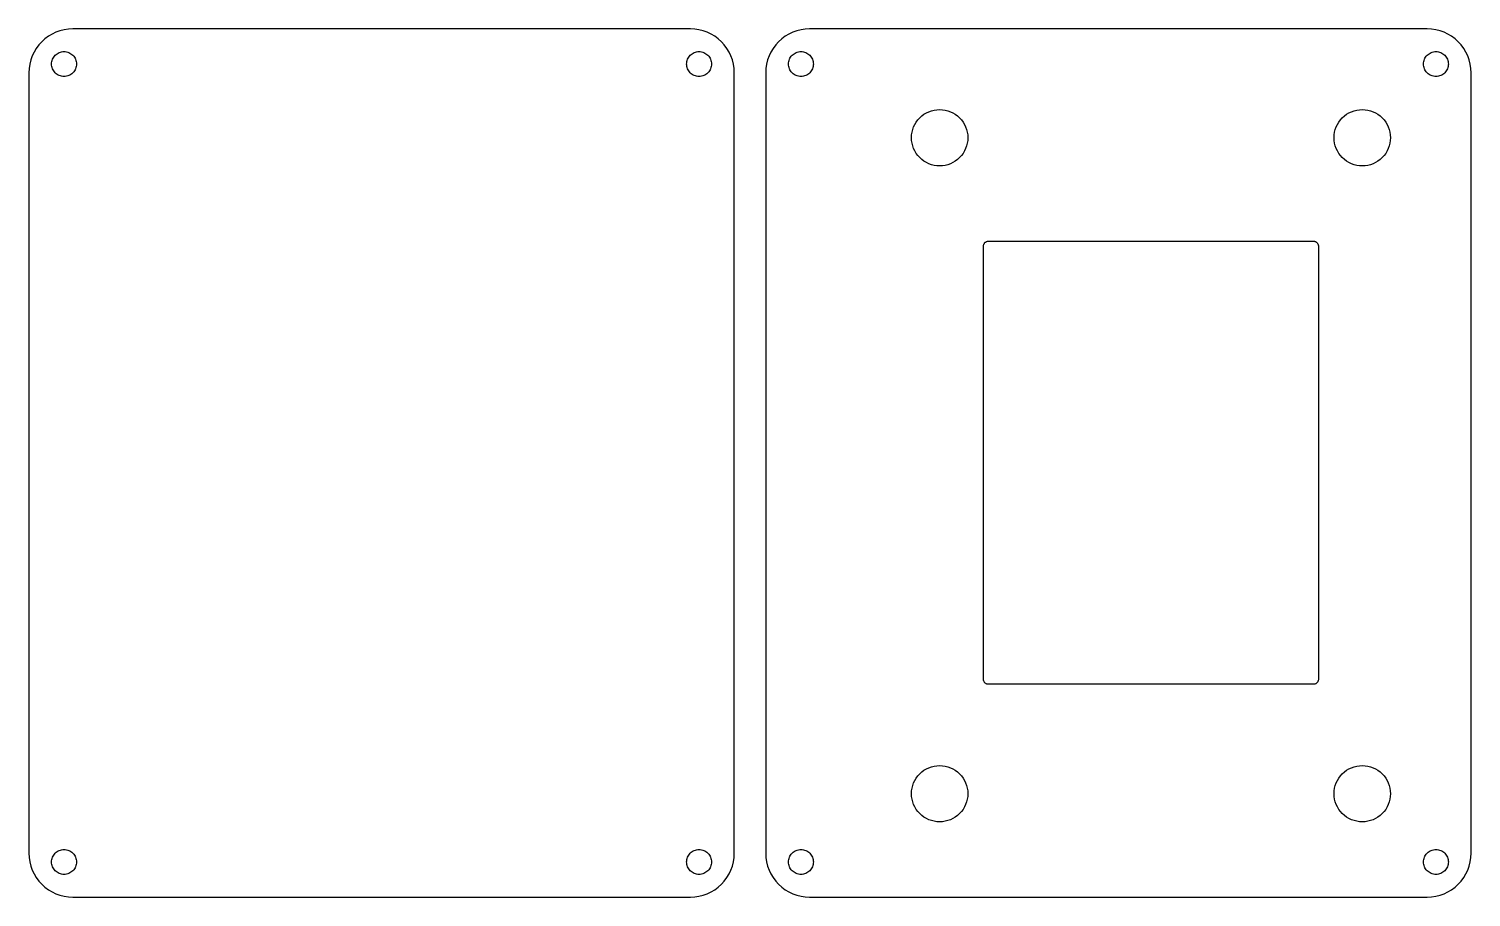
# Model space of a CAD drawing. Header units: metres. Extents: x 0 to 269, y -190 to 7.
# Drawn here: x -0.1 to 133.1, y -73.6 to 6.5 of the extents above; entities that cross this region are included whole.
import ezdxf

# ---------------------------------------------------------------- set-up
doc = ezdxf.new("R2010")
doc.units = ezdxf.units.M

msp = doc.modelspace()

# ---------------------------------------------------------------- linework, layer by layer
for p, q in [((1.13617, 5.36383), (0.86926, 5.06932)), ((1.43068, 5.63074), (1.13617, 5.36383)), ((1.74991, 5.86751), (1.43068, 5.63074)), ((2.09081, 6.07182), (1.74991, 5.86751)), ((2.45012, 6.24176), (2.09081, 6.07182)), ((2.82434, 6.37566), (2.45012, 6.24176)), ((3.20987, 6.47224), (2.82434, 6.37566)), ((3.60301, 6.53056), (3.20987, 6.47224)), ((3.99878, 6.55), (3.60301, 6.53056)), ((61.0012, 6.55), (3.99878, 6.55)), ((61.397, 6.53056), (61.0012, 6.55)), ((61.7901, 6.47224), (61.397, 6.53056)), ((62.1757, 6.37566), (61.7901, 6.47224)), ((62.5499, 6.24176), (62.1757, 6.37566)), ((62.9092, 6.07182), (62.5499, 6.24176)), ((63.2501, 5.86751), (62.9092, 6.07182)), ((63.5693, 5.63074), (63.2501, 5.86751)), ((63.8638, 5.36383), (63.5693, 5.63074)), ((64.1307, 5.06932), (63.8638, 5.36383)), ((69.1362, 5.36383), (68.8693, 5.06932)), ((69.4307, 5.63074), (69.1362, 5.36383)), ((69.7499, 5.86751), (69.4307, 5.63074)), ((70.0908, 6.07182), (69.7499, 5.86751)), ((70.4501, 6.24176), (70.0908, 6.07182)), ((70.8243, 6.37566), (70.4501, 6.24176)), ((71.2099, 6.47224), (70.8243, 6.37566)), ((71.603, 6.53056), (71.2099, 6.47224)), ((71.9988, 6.55), (71.603, 6.53056)), ((129.001, 6.55), (71.9988, 6.55)), ((129.397, 6.53056), (129.001, 6.55)), ((129.79, 6.47224), (129.397, 6.53056)), ((130.176, 6.37566), (129.79, 6.47224)), ((130.55, 6.24176), (130.176, 6.37566)), ((130.909, 6.07182), (130.55, 6.24176)), ((131.25, 5.86751), (130.909, 6.07182)), ((131.569, 5.63074), (131.25, 5.86751)), ((131.864, 5.36383), (131.569, 5.63074)), ((132.131, 5.06932), (131.864, 5.36383)), ((0.25824, 4.04988), (0.12434, 3.67566)), ((0.42818, 4.40919), (0.25824, 4.04988)), ((0.63249, 4.75009), (0.42818, 4.40919)), ((0.86926, 5.06932), (0.63249, 4.75009)), ((2.24387, 3.93886), (2.31107, 4.02946)), ((2.31107, 4.02946), (2.38689, 4.11311)), ((2.38689, 4.11311), (2.47054, 4.18893)), ((2.47054, 4.18893), (2.56114, 4.25613)), ((2.56114, 4.25613), (2.65796, 4.31416)), ((2.65796, 4.31416), (2.75995, 4.3624)), ((2.75995, 4.3624), (2.86612, 4.40039)), ((2.86612, 4.40039), (2.97577, 4.42786)), ((2.97577, 4.42786), (3.08722, 4.4444)), ((3.08722, 4.4444), (3.20001, 4.44994)), ((3.20001, 4.44994), (3.31279, 4.4444)), ((3.31279, 4.4444), (3.42424, 4.42786)), ((3.42424, 4.42786), (3.53391, 4.40039)), ((3.53391, 4.40039), (3.64006, 4.3624)), ((3.64006, 4.3624), (3.74207, 4.31416)), ((3.74207, 4.31416), (3.83888, 4.25613)), ((3.83888, 4.25613), (3.92957, 4.18887)), ((3.92957, 4.18887), (4.01306, 4.11319)), ((4.01306, 4.11319), (4.08896, 4.02946)), ((4.08896, 4.02946), (4.1561, 3.93892)), ((60.8439, 3.93892), (60.911, 4.02946)), ((60.911, 4.02946), (60.9869, 4.11319)), ((60.9869, 4.11319), (61.0704, 4.18887)), ((61.0704, 4.18887), (61.1611, 4.25613)), ((61.1611, 4.25613), (61.2579, 4.31416)), ((61.2579, 4.31416), (61.3599, 4.3624)), ((61.3599, 4.3624), (61.4661, 4.40039)), ((61.4661, 4.40039), (61.5758, 4.42786)), ((61.5758, 4.42786), (61.6872, 4.4444)), ((61.6872, 4.4444), (61.8, 4.44994)), ((61.8, 4.44994), (61.9128, 4.4444)), ((61.9128, 4.4444), (62.0242, 4.42786)), ((62.0242, 4.42786), (62.1339, 4.40039)), ((62.1339, 4.40039), (62.2401, 4.3624)), ((62.2401, 4.3624), (62.342, 4.31416)), ((62.342, 4.31416), (62.4389, 4.25613)), ((62.4389, 4.25613), (62.5295, 4.18893)), ((62.5295, 4.18893), (62.6131, 4.11311)), ((62.6131, 4.11311), (62.6889, 4.02946)), ((62.6889, 4.02946), (62.7561, 3.93886)), ((64.3675, 4.75009), (64.1307, 5.06932)), ((64.5718, 4.40919), (64.3675, 4.75009)), ((64.7418, 4.04988), (64.5718, 4.40919)), ((64.8757, 3.67566), (64.7418, 4.04988)), ((68.2582, 4.04988), (68.1243, 3.67566)), ((68.4282, 4.40919), (68.2582, 4.04988)), ((68.6325, 4.75009), (68.4282, 4.40919)), ((68.8693, 5.06932), (68.6325, 4.75009)), ((70.2439, 3.93886), (70.3111, 4.02946)), ((70.3111, 4.02946), (70.3869, 4.11311)), ((70.3869, 4.11311), (70.4705, 4.18893)), ((70.4705, 4.18893), (70.5611, 4.25613)), ((70.5611, 4.25613), (70.658, 4.31416)), ((70.658, 4.31416), (70.7599, 4.3624)), ((70.7599, 4.3624), (70.8661, 4.40039)), ((70.8661, 4.40039), (70.9758, 4.42786)), ((70.9758, 4.42786), (71.0872, 4.4444)), ((71.0872, 4.4444), (71.2, 4.44994)), ((71.2, 4.44994), (71.3128, 4.4444)), ((71.3128, 4.4444), (71.4242, 4.42786)), ((71.4242, 4.42786), (71.5339, 4.40039)), ((71.5339, 4.40039), (71.6401, 4.3624)), ((71.6401, 4.3624), (71.7421, 4.31416)), ((71.7421, 4.31416), (71.8389, 4.25613)), ((71.8389, 4.25613), (71.9296, 4.18887)), ((71.9296, 4.18887), (72.0131, 4.11319)), ((72.0131, 4.11319), (72.089, 4.02946)), ((72.089, 4.02946), (72.1561, 3.93892)), ((128.844, 3.93892), (128.911, 4.02946)), ((128.911, 4.02946), (128.987, 4.11319)), ((128.987, 4.11319), (129.07, 4.18887)), ((129.07, 4.18887), (129.161, 4.25613)), ((129.161, 4.25613), (129.258, 4.31416)), ((129.258, 4.31416), (129.36, 4.3624)), ((129.36, 4.3624), (129.466, 4.40039)), ((129.466, 4.40039), (129.576, 4.42786)), ((129.576, 4.42786), (129.687, 4.4444)), ((129.687, 4.4444), (129.8, 4.44994)), ((129.8, 4.44994), (129.913, 4.4444)), ((129.913, 4.4444), (130.024, 4.42786)), ((130.024, 4.42786), (130.134, 4.40039)), ((130.134, 4.40039), (130.24, 4.3624)), ((130.24, 4.3624), (130.342, 4.31416)), ((130.342, 4.31416), (130.439, 4.25613)), ((130.439, 4.25613), (130.529, 4.18893)), ((130.529, 4.18893), (130.613, 4.11311)), ((130.613, 4.11311), (130.689, 4.02946)), ((130.689, 4.02946), (130.756, 3.93886)), ((132.368, 4.75009), (132.131, 5.06932)), ((132.572, 4.40919), (132.368, 4.75009)), ((132.742, 4.04988), (132.572, 4.40919)), ((132.876, 3.67566), (132.742, 4.04988)), ((-0.03056, 2.89699), (-0.05, 2.50122)), ((0.02776, 3.29013), (-0.03056, 2.89699)), ((0.12434, 3.67566), (0.02776, 3.29013)), ((2.05006, 3.29999), (2.0556, 3.41278)), ((2.0556, 3.18721), (2.05006, 3.29999)), ((2.0556, 3.41278), (2.07214, 3.52423)), ((2.07214, 3.07576), (2.0556, 3.18721)), ((2.07214, 3.52423), (2.09961, 3.63388)), ((2.09961, 2.96609), (2.07214, 3.07576)), ((2.09961, 3.63388), (2.1376, 3.74005)), ((2.1376, 2.85994), (2.09961, 2.96609)), ((2.1376, 3.74005), (2.18584, 3.84204)), ((2.18584, 2.75793), (2.1376, 2.85994)), ((2.18584, 3.84204), (2.24387, 3.93886)), ((2.24387, 2.66112), (2.18584, 2.75793)), ((4.1561, 3.93892), (4.21422, 3.84196)), ((4.21422, 2.75801), (4.1561, 2.66106)), ((4.21422, 3.84196), (4.26242, 3.74005)), ((4.26242, 2.85994), (4.21422, 2.75801)), ((4.26242, 3.74005), (4.30042, 3.63388)), ((4.30042, 2.96609), (4.26242, 2.85994)), ((4.30042, 3.63388), (4.32788, 3.52425)), ((4.32788, 3.07574), (4.30042, 2.96609)), ((4.32788, 3.52425), (4.34441, 3.41278)), ((4.34441, 3.18721), (4.32788, 3.07574)), ((4.34441, 3.41278), (4.34995, 3.29999)), ((4.34995, 3.29999), (4.34441, 3.18721)), ((60.6501, 3.29999), (60.6556, 3.41278)), ((60.6556, 3.18721), (60.6501, 3.29999)), ((60.6556, 3.41278), (60.6721, 3.52425)), ((60.6721, 3.07574), (60.6556, 3.18721)), ((60.6721, 3.52425), (60.6996, 3.63388)), ((60.6996, 2.96609), (60.6721, 3.07574)), ((60.6996, 3.63388), (60.7376, 3.74005)), ((60.7376, 2.85994), (60.6996, 2.96609)), ((60.7376, 3.74005), (60.7858, 3.84196)), ((60.7858, 2.75801), (60.7376, 2.85994)), ((60.7858, 3.84196), (60.8439, 3.93892)), ((60.8439, 2.66106), (60.7858, 2.75801)), ((62.7561, 3.93886), (62.8142, 3.84204)), ((62.8142, 2.75793), (62.7561, 2.66112)), ((62.8142, 3.84204), (62.8624, 3.74005)), ((62.8624, 2.85994), (62.8142, 2.75793)), ((62.8624, 3.74005), (62.9004, 3.63388)), ((62.9004, 2.96609), (62.8624, 2.85994)), ((62.9004, 3.63388), (62.9279, 3.52423)), ((62.9279, 3.07576), (62.9004, 2.96609)), ((62.9279, 3.52423), (62.9444, 3.41278)), ((62.9444, 3.18721), (62.9279, 3.07576)), ((62.9444, 3.41278), (62.9499, 3.29999)), ((62.9499, 3.29999), (62.9444, 3.18721)), ((64.9722, 3.29013), (64.8757, 3.67566)), ((65.0306, 2.89699), (64.9722, 3.29013)), ((65.05, 2.50122), (65.0306, 2.89699)), ((67.9694, 2.89699), (67.95, 2.50122)), ((68.0278, 3.29013), (67.9694, 2.89699)), ((68.1243, 3.67566), (68.0278, 3.29013)), ((70.0501, 3.29999), (70.0556, 3.41278)), ((70.0556, 3.18721), (70.0501, 3.29999)), ((70.0556, 3.41278), (70.0721, 3.52423)), ((70.0721, 3.07576), (70.0556, 3.18721)), ((70.0721, 3.52423), (70.0996, 3.63388)), ((70.0996, 2.96609), (70.0721, 3.07576)), ((70.0996, 3.63388), (70.1376, 3.74005)), ((70.1376, 2.85994), (70.0996, 2.96609)), ((70.1376, 3.74005), (70.1858, 3.84204)), ((70.1858, 2.75793), (70.1376, 2.85994)), ((70.1858, 3.84204), (70.2439, 3.93886)), ((70.2439, 2.66112), (70.1858, 2.75793)), ((72.1561, 3.93892), (72.2142, 3.84196)), ((72.2142, 2.75801), (72.1561, 2.66106)), ((72.2142, 3.84196), (72.2624, 3.74005)), ((72.2624, 2.85994), (72.2142, 2.75801)), ((72.2624, 3.74005), (72.3004, 3.63388)), ((72.3004, 2.96609), (72.2624, 2.85994)), ((72.3004, 3.63388), (72.3279, 3.52425)), ((72.3279, 3.07574), (72.3004, 2.96609)), ((72.3279, 3.52425), (72.3444, 3.41278)), ((72.3444, 3.18721), (72.3279, 3.07574)), ((72.3444, 3.41278), (72.3499, 3.29999)), ((72.3499, 3.29999), (72.3444, 3.18721)), ((128.65, 3.29999), (128.656, 3.41278)), ((128.656, 3.18721), (128.65, 3.29999)), ((128.656, 3.41278), (128.672, 3.52425)), ((128.672, 3.07574), (128.656, 3.18721)), ((128.672, 3.52425), (128.7, 3.63388)), ((128.7, 2.96609), (128.672, 3.07574)), ((128.7, 3.63388), (128.738, 3.74005)), ((128.738, 2.85994), (128.7, 2.96609)), ((128.738, 3.74005), (128.786, 3.84196)), ((128.786, 2.75801), (128.738, 2.85994)), ((128.786, 3.84196), (128.844, 3.93892)), ((128.844, 2.66106), (128.786, 2.75801)), ((130.756, 3.93886), (130.814, 3.84204)), ((130.814, 2.75793), (130.756, 2.66112)), ((130.814, 3.84204), (130.862, 3.74005)), ((130.862, 2.85994), (130.814, 2.75793)), ((130.862, 3.74005), (130.9, 3.63388)), ((130.9, 2.96609), (130.862, 2.85994)), ((130.9, 3.63388), (130.928, 3.52423)), ((130.928, 3.07576), (130.9, 2.96609)), ((130.928, 3.52423), (130.944, 3.41278)), ((130.944, 3.18721), (130.928, 3.07576)), ((130.944, 3.41278), (130.95, 3.29999)), ((130.95, 3.29999), (130.944, 3.18721)), ((132.972, 3.29013), (132.876, 3.67566)), ((133.031, 2.89699), (132.972, 3.29013)), ((133.05, 2.50122), (133.031, 2.89699)), ((-0.05, 2.50122), (-0.05, -69.5512)), ((2.31113, 2.57043), (2.24387, 2.66112)), ((2.38681, 2.48694), (2.31113, 2.57043)), ((2.47054, 2.41104), (2.38681, 2.48694)), ((2.56108, 2.3439), (2.47054, 2.41104)), ((2.65804, 2.28578), (2.56108, 2.3439)), ((2.75995, 2.23758), (2.65804, 2.28578)), ((2.86612, 2.19958), (2.75995, 2.23758)), ((2.97575, 2.17212), (2.86612, 2.19958)), ((3.08722, 2.15559), (2.97575, 2.17212)), ((3.20001, 2.15005), (3.08722, 2.15559)), ((3.31279, 2.15559), (3.20001, 2.15005)), ((3.42426, 2.17212), (3.31279, 2.15559)), ((3.53391, 2.19958), (3.42426, 2.17212)), ((3.64006, 2.23758), (3.53391, 2.19958)), ((3.74199, 2.28578), (3.64006, 2.23758)), ((3.83894, 2.3439), (3.74199, 2.28578)), ((3.92957, 2.4111), (3.83894, 2.3439)), ((4.01314, 2.48686), (3.92957, 2.4111)), ((4.0889, 2.57043), (4.01314, 2.48686)), ((4.1561, 2.66106), (4.0889, 2.57043)), ((60.9111, 2.57043), (60.8439, 2.66106)), ((60.9869, 2.48686), (60.9111, 2.57043)), ((61.0704, 2.4111), (60.9869, 2.48686)), ((61.1611, 2.3439), (61.0704, 2.4111)), ((61.258, 2.28578), (61.1611, 2.3439)), ((61.3599, 2.23758), (61.258, 2.28578)), ((61.4661, 2.19958), (61.3599, 2.23758)), ((61.5757, 2.17212), (61.4661, 2.19958)), ((61.6872, 2.15559), (61.5757, 2.17212)), ((61.8, 2.15005), (61.6872, 2.15559)), ((61.9128, 2.15559), (61.8, 2.15005)), ((62.0242, 2.17212), (61.9128, 2.15559)), ((62.1339, 2.19958), (62.0242, 2.17212)), ((62.2401, 2.23758), (62.1339, 2.19958)), ((62.342, 2.28578), (62.2401, 2.23758)), ((62.4389, 2.3439), (62.342, 2.28578)), ((62.5295, 2.41104), (62.4389, 2.3439)), ((62.6132, 2.48694), (62.5295, 2.41104)), ((62.6889, 2.57043), (62.6132, 2.48694)), ((62.7561, 2.66112), (62.6889, 2.57043)), ((65.05, -69.5512), (65.05, 2.50122)), ((67.95, 2.50122), (67.95, -69.5512)), ((70.3111, 2.57043), (70.2439, 2.66112)), ((70.3868, 2.48694), (70.3111, 2.57043)), ((70.4705, 2.41104), (70.3868, 2.48694)), ((70.5611, 2.3439), (70.4705, 2.41104)), ((70.658, 2.28578), (70.5611, 2.3439)), ((70.7599, 2.23758), (70.658, 2.28578)), ((70.8661, 2.19958), (70.7599, 2.23758)), ((70.9758, 2.17212), (70.8661, 2.19958)), ((71.0872, 2.15559), (70.9758, 2.17212)), ((71.2, 2.15005), (71.0872, 2.15559)), ((71.3128, 2.15559), (71.2, 2.15005)), ((71.4243, 2.17212), (71.3128, 2.15559)), ((71.5339, 2.19958), (71.4243, 2.17212)), ((71.6401, 2.23758), (71.5339, 2.19958)), ((71.742, 2.28578), (71.6401, 2.23758)), ((71.8389, 2.3439), (71.742, 2.28578)), ((71.9296, 2.4111), (71.8389, 2.3439)), ((72.0131, 2.48686), (71.9296, 2.4111)), ((72.0889, 2.57043), (72.0131, 2.48686)), ((72.1561, 2.66106), (72.0889, 2.57043)), ((128.911, 2.57043), (128.844, 2.66106)), ((128.987, 2.48686), (128.911, 2.57043)), ((129.07, 2.4111), (128.987, 2.48686)), ((129.161, 2.3439), (129.07, 2.4111)), ((129.258, 2.28578), (129.161, 2.3439)), ((129.36, 2.23758), (129.258, 2.28578)), ((129.466, 2.19958), (129.36, 2.23758)), ((129.576, 2.17212), (129.466, 2.19958)), ((129.687, 2.15559), (129.576, 2.17212)), ((129.8, 2.15005), (129.687, 2.15559)), ((129.913, 2.15559), (129.8, 2.15005)), ((130.024, 2.17212), (129.913, 2.15559)), ((130.134, 2.19958), (130.024, 2.17212)), ((130.24, 2.23758), (130.134, 2.19958)), ((130.342, 2.28578), (130.24, 2.23758)), ((130.439, 2.3439), (130.342, 2.28578)), ((130.529, 2.41104), (130.439, 2.3439)), ((130.613, 2.48694), (130.529, 2.41104)), ((130.689, 2.57043), (130.613, 2.48694)), ((130.756, 2.66112), (130.689, 2.57043)), ((133.05, -69.5512), (133.05, 2.50122)), ((82.5555, -1.33827), (82.7745, -1.207)), ((82.7745, -1.207), (83.0051, -1.09796)), ((83.0051, -1.09796), (83.2452, -1.01202)), ((83.2452, -1.01202), (83.4929, -0.94998)), ((83.4929, -0.94998), (83.7451, -0.91257)), ((83.7451, -0.91257), (84, -0.90006)), ((84, -0.90006), (84.2549, -0.91257)), ((84.2549, -0.91257), (84.5071, -0.94998)), ((84.5071, -0.94998), (84.7548, -1.01202)), ((84.7548, -1.01202), (84.9949, -1.09796)), ((84.9949, -1.09796), (85.2255, -1.207)), ((85.2255, -1.207), (85.4445, -1.33827)), ((121.555, -1.33827), (121.774, -1.207)), ((121.774, -1.207), (122.005, -1.09796)), ((122.005, -1.09796), (122.245, -1.01202)), ((122.245, -1.01202), (122.493, -0.94998)), ((122.493, -0.94998), (122.745, -0.91257)), ((122.745, -0.91257), (123, -0.90006)), ((123, -0.90006), (123.255, -0.91257)), ((123.255, -0.91257), (123.507, -0.94998)), ((123.507, -0.94998), (123.755, -1.01202)), ((123.755, -1.01202), (123.995, -1.09796)), ((123.995, -1.09796), (124.225, -1.207)), ((124.225, -1.207), (124.445, -1.33827)), ((81.512, -2.74519), (81.598, -2.50505)), ((81.598, -2.50505), (81.707, -2.27449)), ((81.707, -2.27449), (81.8383, -2.05548)), ((81.8383, -2.05548), (81.9902, -1.85065)), ((81.9902, -1.85065), (82.1616, -1.66156)), ((82.1616, -1.66156), (82.3506, -1.49017)), ((82.3506, -1.49017), (82.5555, -1.33827)), ((85.4445, -1.33827), (85.6493, -1.49017)), ((85.6493, -1.49017), (85.8384, -1.66156)), ((85.8384, -1.66156), (86.0098, -1.85065)), ((86.0098, -1.85065), (86.1617, -2.05548)), ((86.1617, -2.05548), (86.293, -2.27449)), ((86.293, -2.27449), (86.402, -2.50505)), ((86.402, -2.50505), (86.488, -2.74519)), ((120.512, -2.74519), (120.598, -2.50505)), ((120.598, -2.50505), (120.707, -2.27449)), ((120.707, -2.27449), (120.838, -2.05548)), ((120.838, -2.05548), (120.99, -1.85065)), ((120.99, -1.85065), (121.162, -1.66156)), ((121.162, -1.66156), (121.351, -1.49017)), ((121.351, -1.49017), (121.555, -1.33827)), ((124.445, -1.33827), (124.649, -1.49017)), ((124.649, -1.49017), (124.838, -1.66156)), ((124.838, -1.66156), (125.01, -1.85065)), ((125.01, -1.85065), (125.162, -2.05548)), ((125.162, -2.05548), (125.293, -2.27449)), ((125.293, -2.27449), (125.402, -2.50505)), ((125.402, -2.50505), (125.488, -2.74519)), ((81.4001, -3.5), (81.4126, -3.24509)), ((81.4126, -3.7549), (81.4001, -3.5)), ((81.4126, -3.24509), (81.45, -2.99286)), ((81.45, -4.00713), (81.4126, -3.7549)), ((81.45, -2.99286), (81.512, -2.74519)), ((86.488, -2.74519), (86.55, -2.99286)), ((86.55, -2.99286), (86.5874, -3.24509)), ((86.5874, -3.7549), (86.55, -4.00713)), ((86.5874, -3.24509), (86.5999, -3.5)), ((86.5999, -3.5), (86.5874, -3.7549)), ((120.4, -3.5), (120.413, -3.24509)), ((120.413, -3.7549), (120.4, -3.5)), ((120.413, -3.24509), (120.45, -2.99286)), ((120.45, -4.00713), (120.413, -3.7549)), ((120.45, -2.99286), (120.512, -2.74519)), ((125.488, -2.74519), (125.55, -2.99286)), ((125.55, -2.99286), (125.587, -3.24509)), ((125.587, -3.7549), (125.55, -4.00713)), ((125.587, -3.24509), (125.6, -3.5)), ((125.6, -3.5), (125.587, -3.7549)), ((81.512, -4.25479), (81.45, -4.00713)), ((81.598, -4.49493), (81.512, -4.25479)), ((81.707, -4.72549), (81.598, -4.49493)), ((81.8383, -4.9445), (81.707, -4.72549)), ((81.9902, -5.14934), (81.8383, -4.9445)), ((82.1616, -5.33842), (81.9902, -5.14934)), ((86.0098, -5.14934), (85.8384, -5.33842)), ((86.1617, -4.9445), (86.0098, -5.14934)), ((86.293, -4.72549), (86.1617, -4.9445)), ((86.402, -4.49493), (86.293, -4.72549)), ((86.488, -4.25479), (86.402, -4.49493)), ((86.55, -4.00713), (86.488, -4.25479)), ((120.512, -4.25479), (120.45, -4.00713)), ((120.598, -4.49493), (120.512, -4.25479)), ((120.707, -4.72549), (120.598, -4.49493)), ((120.838, -4.9445), (120.707, -4.72549)), ((120.99, -5.14934), (120.838, -4.9445)), ((121.162, -5.33842), (120.99, -5.14934)), ((125.01, -5.14934), (124.838, -5.33842)), ((125.162, -4.9445), (125.01, -5.14934)), ((125.293, -4.72549), (125.162, -4.9445)), ((125.402, -4.49493), (125.293, -4.72549)), ((125.488, -4.25479), (125.402, -4.49493)), ((125.55, -4.00713), (125.488, -4.25479)), ((82.3506, -5.50981), (82.1616, -5.33842)), ((82.5555, -5.66171), (82.3506, -5.50981)), ((82.7745, -5.79298), (82.5555, -5.66171)), ((83.0051, -5.90202), (82.7745, -5.79298)), ((83.2452, -5.98796), (83.0051, -5.90202)), ((83.4929, -6.05), (83.2452, -5.98796)), ((83.7451, -6.08742), (83.4929, -6.05)), ((84, -6.09993), (83.7451, -6.08742)), ((84.2549, -6.08742), (84, -6.09993)), ((84.5071, -6.05), (84.2549, -6.08742)), ((84.7548, -5.98796), (84.5071, -6.05)), ((84.9949, -5.90202), (84.7548, -5.98796)), ((85.2255, -5.79298), (84.9949, -5.90202)), ((85.4445, -5.66171), (85.2255, -5.79298)), ((85.6493, -5.50981), (85.4445, -5.66171)), ((85.8384, -5.33842), (85.6493, -5.50981)), ((121.351, -5.50981), (121.162, -5.33842)), ((121.555, -5.66171), (121.351, -5.50981)), ((121.774, -5.79298), (121.555, -5.66171)), ((122.005, -5.90202), (121.774, -5.79298)), ((122.245, -5.98796), (122.005, -5.90202)), ((122.493, -6.05), (122.245, -5.98796)), ((122.745, -6.08742), (122.493, -6.05)), ((123, -6.09993), (122.745, -6.08742)), ((123.255, -6.08742), (123, -6.09993)), ((123.507, -6.05), (123.255, -6.08742)), ((123.755, -5.98796), (123.507, -6.05)), ((123.995, -5.90202), (123.755, -5.98796)), ((124.225, -5.79298), (123.995, -5.90202)), ((124.445, -5.66171), (124.225, -5.79298)), ((124.649, -5.50981), (124.445, -5.66171)), ((124.838, -5.33842), (124.649, -5.50981)), ((88.0843, -13.3278), (88.1031, -13.288)), ((88.1031, -13.288), (88.1259, -13.25)), ((88.1259, -13.25), (88.1522, -13.2145)), ((88.1522, -13.2145), (88.1819, -13.1819)), ((88.1819, -13.1819), (88.2145, -13.1522)), ((88.2145, -13.1522), (88.25, -13.1259)), ((88.25, -13.1259), (88.288, -13.1031)), ((88.288, -13.1031), (88.3278, -13.0843)), ((88.3278, -13.0843), (88.3693, -13.0695)), ((88.3693, -13.0695), (88.4123, -13.0587)), ((88.4123, -13.0587), (88.4558, -13.0522)), ((88.4558, -13.0522), (88.5012, -13.05)), ((88.5012, -13.05), (118.499, -13.05)), ((118.499, -13.05), (118.544, -13.0522)), ((118.544, -13.0522), (118.588, -13.0587)), ((118.588, -13.0587), (118.631, -13.0695)), ((118.631, -13.0695), (118.672, -13.0843)), ((118.672, -13.0843), (118.712, -13.1031)), ((118.712, -13.1031), (118.75, -13.1259)), ((118.75, -13.1259), (118.785, -13.1522)), ((118.785, -13.1522), (118.818, -13.1819)), ((118.818, -13.1819), (118.848, -13.2145)), ((118.848, -13.2145), (118.874, -13.25)), ((118.874, -13.25), (118.897, -13.288)), ((118.897, -13.288), (118.916, -13.3278)), ((88.05, -13.5012), (88.0522, -13.4558)), ((88.05, -53.4988), (88.05, -13.5012)), ((88.0522, -13.4558), (88.0587, -13.4123)), ((88.0587, -13.4123), (88.0695, -13.3693)), ((88.0695, -13.3693), (88.0843, -13.3278)), ((118.916, -13.3278), (118.931, -13.3693)), ((118.931, -13.3693), (118.941, -13.4123)), ((118.941, -13.4123), (118.948, -13.4558)), ((118.948, -13.4558), (118.95, -13.5012)), ((118.95, -13.5012), (118.95, -53.4988)), ((88.0522, -53.5442), (88.05, -53.4988)), ((88.0587, -53.5877), (88.0522, -53.5442)), ((88.0695, -53.6307), (88.0587, -53.5877)), ((88.0843, -53.6722), (88.0695, -53.6307)), ((88.1031, -53.712), (88.0843, -53.6722)), ((88.1259, -53.75), (88.1031, -53.712)), ((88.1522, -53.7855), (88.1259, -53.75)), ((88.1819, -53.8181), (88.1522, -53.7855)), ((88.2145, -53.8478), (88.1819, -53.8181)), ((88.25, -53.8741), (88.2145, -53.8478)), ((88.288, -53.8969), (88.25, -53.8741)), ((88.3278, -53.9157), (88.288, -53.8969)), ((88.3693, -53.9305), (88.3278, -53.9157)), ((88.4123, -53.9413), (88.3693, -53.9305)), ((88.4558, -53.9478), (88.4123, -53.9413)), ((88.5012, -53.95), (88.4558, -53.9478)), ((118.499, -53.95), (88.5012, -53.95)), ((118.544, -53.9478), (118.499, -53.95)), ((118.588, -53.9413), (118.544, -53.9478)), ((118.631, -53.9305), (118.588, -53.9413)), ((118.672, -53.9157), (118.631, -53.9305)), ((118.712, -53.8969), (118.672, -53.9157)), ((118.75, -53.8741), (118.712, -53.8969)), ((118.785, -53.8478), (118.75, -53.8741)), ((118.818, -53.8181), (118.785, -53.8478)), ((118.848, -53.7855), (118.818, -53.8181)), ((118.874, -53.75), (118.848, -53.7855)), ((118.897, -53.712), (118.874, -53.75)), ((118.916, -53.6722), (118.897, -53.712)), ((118.931, -53.6307), (118.916, -53.6722)), ((118.941, -53.5877), (118.931, -53.6307)), ((118.948, -53.5442), (118.941, -53.5877)), ((118.95, -53.4988), (118.948, -53.5442)), ((81.8383, -62.6055), (81.9902, -62.4007)), ((81.9902, -62.4007), (82.1616, -62.2116)), ((82.1616, -62.2116), (82.3506, -62.0402)), ((82.3506, -62.0402), (82.5555, -61.8883)), ((82.5555, -61.8883), (82.7745, -61.757)), ((82.7745, -61.757), (83.0051, -61.648)), ((83.0051, -61.648), (83.2452, -61.562)), ((83.2452, -61.562), (83.4929, -61.5)), ((83.4929, -61.5), (83.7451, -61.4626)), ((83.7451, -61.4626), (84, -61.4501)), ((84, -61.4501), (84.2549, -61.4626)), ((84.2549, -61.4626), (84.5071, -61.5)), ((84.5071, -61.5), (84.7548, -61.562)), ((84.7548, -61.562), (84.9949, -61.648)), ((84.9949, -61.648), (85.2255, -61.757)), ((85.2255, -61.757), (85.4445, -61.8883)), ((85.4445, -61.8883), (85.6493, -62.0402)), ((85.6493, -62.0402), (85.8384, -62.2116)), ((85.8384, -62.2116), (86.0098, -62.4007)), ((86.0098, -62.4007), (86.1617, -62.6055)), ((120.838, -62.6055), (120.99, -62.4007)), ((120.99, -62.4007), (121.162, -62.2116)), ((121.162, -62.2116), (121.351, -62.0402)), ((121.351, -62.0402), (121.555, -61.8883)), ((121.555, -61.8883), (121.774, -61.757)), ((121.774, -61.757), (122.005, -61.648)), ((122.005, -61.648), (122.245, -61.562)), ((122.245, -61.562), (122.493, -61.5)), ((122.493, -61.5), (122.745, -61.4626)), ((122.745, -61.4626), (123, -61.4501)), ((123, -61.4501), (123.255, -61.4626)), ((123.255, -61.4626), (123.507, -61.5)), ((123.507, -61.5), (123.755, -61.562)), ((123.755, -61.562), (123.995, -61.648)), ((123.995, -61.648), (124.225, -61.757)), ((124.225, -61.757), (124.445, -61.8883)), ((124.445, -61.8883), (124.649, -62.0402)), ((124.649, -62.0402), (124.838, -62.2116)), ((124.838, -62.2116), (125.01, -62.4007)), ((125.01, -62.4007), (125.162, -62.6055)), ((81.4001, -64.05), (81.4126, -63.7951)), ((81.4126, -63.7951), (81.45, -63.5429)), ((81.45, -63.5429), (81.512, -63.2952)), ((81.512, -63.2952), (81.598, -63.0551)), ((81.598, -63.0551), (81.707, -62.8245)), ((81.707, -62.8245), (81.8383, -62.6055)), ((86.1617, -62.6055), (86.293, -62.8245)), ((86.293, -62.8245), (86.402, -63.0551)), ((86.402, -63.0551), (86.488, -63.2952)), ((86.488, -63.2952), (86.55, -63.5429)), ((86.55, -63.5429), (86.5874, -63.7951)), ((86.5874, -63.7951), (86.5999, -64.05)), ((120.4, -64.05), (120.413, -63.7951)), ((120.413, -63.7951), (120.45, -63.5429)), ((120.45, -63.5429), (120.512, -63.2952)), ((120.512, -63.2952), (120.598, -63.0551)), ((120.598, -63.0551), (120.707, -62.8245)), ((120.707, -62.8245), (120.838, -62.6055)), ((125.162, -62.6055), (125.293, -62.8245)), ((125.293, -62.8245), (125.402, -63.0551)), ((125.402, -63.0551), (125.488, -63.2952)), ((125.488, -63.2952), (125.55, -63.5429)), ((125.55, -63.5429), (125.587, -63.7951)), ((125.587, -63.7951), (125.6, -64.05)), ((81.4126, -64.3049), (81.4001, -64.05)), ((81.45, -64.5571), (81.4126, -64.3049)), ((81.512, -64.8048), (81.45, -64.5571)), ((81.598, -65.0449), (81.512, -64.8048)), ((81.707, -65.2755), (81.598, -65.0449)), ((86.402, -65.0449), (86.293, -65.2755)), ((86.488, -64.8048), (86.402, -65.0449)), ((86.55, -64.5571), (86.488, -64.8048)), ((86.5874, -64.3049), (86.55, -64.5571)), ((86.5999, -64.05), (86.5874, -64.3049)), ((120.413, -64.3049), (120.4, -64.05)), ((120.45, -64.5571), (120.413, -64.3049)), ((120.512, -64.8048), (120.45, -64.5571)), ((120.598, -65.0449), (120.512, -64.8048)), ((120.707, -65.2755), (120.598, -65.0449)), ((125.402, -65.0449), (125.293, -65.2755)), ((125.488, -64.8048), (125.402, -65.0449)), ((125.55, -64.5571), (125.488, -64.8048)), ((125.587, -64.3049), (125.55, -64.5571)), ((125.6, -64.05), (125.587, -64.3049)), ((81.8383, -65.4945), (81.707, -65.2755)), ((81.9902, -65.6993), (81.8383, -65.4945)), ((82.1616, -65.8884), (81.9902, -65.6993)), ((82.3506, -66.0598), (82.1616, -65.8884)), ((82.5555, -66.2117), (82.3506, -66.0598)), ((82.7745, -66.343), (82.5555, -66.2117)), ((83.0051, -66.452), (82.7745, -66.343)), ((83.2452, -66.538), (83.0051, -66.452)), ((83.4929, -66.6), (83.2452, -66.538)), ((84.7548, -66.538), (84.5071, -66.6)), ((84.9949, -66.452), (84.7548, -66.538)), ((85.2255, -66.343), (84.9949, -66.452)), ((85.4445, -66.2117), (85.2255, -66.343)), ((85.6493, -66.0598), (85.4445, -66.2117)), ((85.8384, -65.8884), (85.6493, -66.0598)), ((86.0098, -65.6993), (85.8384, -65.8884)), ((86.1617, -65.4945), (86.0098, -65.6993)), ((86.293, -65.2755), (86.1617, -65.4945)), ((120.838, -65.4945), (120.707, -65.2755)), ((120.99, -65.6993), (120.838, -65.4945)), ((121.162, -65.8884), (120.99, -65.6993)), ((121.351, -66.0598), (121.162, -65.8884)), ((121.555, -66.2117), (121.351, -66.0598)), ((121.774, -66.343), (121.555, -66.2117)), ((122.005, -66.452), (121.774, -66.343)), ((122.245, -66.538), (122.005, -66.452)), ((122.493, -66.6), (122.245, -66.538)), ((123.755, -66.538), (123.507, -66.6)), ((123.995, -66.452), (123.755, -66.538)), ((124.225, -66.343), (123.995, -66.452)), ((124.445, -66.2117), (124.225, -66.343)), ((124.649, -66.0598), (124.445, -66.2117)), ((124.838, -65.8884), (124.649, -66.0598)), ((125.01, -65.6993), (124.838, -65.8884)), ((125.162, -65.4945), (125.01, -65.6993)), ((125.293, -65.2755), (125.162, -65.4945)), ((83.7451, -66.6374), (83.4929, -66.6)), ((84, -66.6499), (83.7451, -66.6374)), ((84.2549, -66.6374), (84, -66.6499)), ((84.5071, -66.6), (84.2549, -66.6374)), ((122.745, -66.6374), (122.493, -66.6)), ((123, -66.6499), (122.745, -66.6374)), ((123.255, -66.6374), (123, -66.6499)), ((123.507, -66.6), (123.255, -66.6374)), ((2.97575, -69.2221), (3.08722, -69.2056)), ((3.08722, -69.2056), (3.20001, -69.2001)), ((3.20001, -69.2001), (3.31279, -69.2056)), ((3.31279, -69.2056), (3.42426, -69.2221)), ((61.5757, -69.2221), (61.6872, -69.2056)), ((61.6872, -69.2056), (61.8, -69.2001)), ((61.8, -69.2001), (61.9128, -69.2056)), ((61.9128, -69.2056), (62.0242, -69.2221)), ((70.9758, -69.2221), (71.0872, -69.2056)), ((71.0872, -69.2056), (71.2, -69.2001)), ((71.2, -69.2001), (71.3128, -69.2056)), ((71.3128, -69.2056), (71.4243, -69.2221)), ((129.576, -69.2221), (129.687, -69.2056)), ((129.687, -69.2056), (129.8, -69.2001)), ((129.8, -69.2001), (129.913, -69.2056)), ((129.913, -69.2056), (130.024, -69.2221)), ((-0.05, -69.5512), (-0.03056, -69.947)), ((-0.03056, -69.947), (0.02776, -70.3401)), ((0.02776, -70.3401), (0.12434, -70.7256)), ((2.05006, -70.35), (2.0556, -70.2372)), ((2.0556, -70.4628), (2.05006, -70.35)), ((2.0556, -70.2372), (2.07214, -70.1258)), ((2.07214, -70.5742), (2.0556, -70.4628)), ((2.07214, -70.1258), (2.09961, -70.0161)), ((2.09961, -70.0161), (2.1376, -69.9099)), ((2.1376, -69.9099), (2.18584, -69.8079)), ((2.18584, -69.8079), (2.24387, -69.7111)), ((2.24387, -69.7111), (2.31107, -69.6205)), ((2.31107, -69.6205), (2.38689, -69.5369)), ((2.38689, -69.5369), (2.47054, -69.461)), ((2.47054, -69.461), (2.56108, -69.3939)), ((2.56108, -69.3939), (2.65804, -69.3358)), ((2.65804, -69.3358), (2.75995, -69.2876)), ((2.75995, -69.2876), (2.86612, -69.2496)), ((2.86612, -69.2496), (2.97575, -69.2221)), ((3.42426, -69.2221), (3.53391, -69.2496)), ((3.53391, -69.2496), (3.64006, -69.2876)), ((3.64006, -69.2876), (3.74199, -69.3358)), ((3.74199, -69.3358), (3.83894, -69.3939)), ((3.83894, -69.3939), (3.92957, -69.4611)), ((3.92957, -69.4611), (4.01306, -69.5368)), ((4.01306, -69.5368), (4.08896, -69.6205)), ((4.08896, -69.6205), (4.1561, -69.7111)), ((4.1561, -69.7111), (4.21422, -69.808)), ((4.21422, -69.808), (4.26242, -69.9099)), ((4.26242, -69.9099), (4.30042, -70.0161)), ((4.30042, -70.0161), (4.32788, -70.1257)), ((4.32788, -70.1257), (4.34441, -70.2372)), ((4.34441, -70.4628), (4.32788, -70.5742)), ((4.34441, -70.2372), (4.34995, -70.35)), ((4.34995, -70.35), (4.34441, -70.4628)), ((60.6501, -70.35), (60.6556, -70.2372)), ((60.6556, -70.4628), (60.6501, -70.35)), ((60.6556, -70.2372), (60.6721, -70.1257)), ((60.6721, -70.5742), (60.6556, -70.4628)), ((60.6721, -70.1257), (60.6996, -70.0161)), ((60.6996, -70.0161), (60.7376, -69.9099)), ((60.7376, -69.9099), (60.7858, -69.808)), ((60.7858, -69.808), (60.8439, -69.7111)), ((60.8439, -69.7111), (60.911, -69.6205)), ((60.911, -69.6205), (60.9869, -69.5368)), ((60.9869, -69.5368), (61.0704, -69.4611)), ((61.0704, -69.4611), (61.1611, -69.3939)), ((61.1611, -69.3939), (61.258, -69.3358)), ((61.258, -69.3358), (61.3599, -69.2876)), ((61.3599, -69.2876), (61.4661, -69.2496)), ((61.4661, -69.2496), (61.5757, -69.2221)), ((62.0242, -69.2221), (62.1339, -69.2496)), ((62.1339, -69.2496), (62.2401, -69.2876)), ((62.2401, -69.2876), (62.342, -69.3358)), ((62.342, -69.3358), (62.4389, -69.3939)), ((62.4389, -69.3939), (62.5295, -69.461)), ((62.5295, -69.461), (62.6131, -69.5369)), ((62.6131, -69.5369), (62.6889, -69.6205)), ((62.6889, -69.6205), (62.7561, -69.7111)), ((62.7561, -69.7111), (62.8142, -69.8079)), ((62.8142, -69.8079), (62.8624, -69.9099)), ((62.8624, -69.9099), (62.9004, -70.0161)), ((62.9004, -70.0161), (62.9279, -70.1258)), ((62.9279, -70.1258), (62.9444, -70.2372)), ((62.9444, -70.4628), (62.9279, -70.5742)), ((62.9444, -70.2372), (62.9499, -70.35)), ((62.9499, -70.35), (62.9444, -70.4628)), ((64.8757, -70.7256), (64.9722, -70.3401)), ((64.9722, -70.3401), (65.0306, -69.947)), ((65.0306, -69.947), (65.05, -69.5512)), ((67.95, -69.5512), (67.9694, -69.947)), ((67.9694, -69.947), (68.0278, -70.3401)), ((68.0278, -70.3401), (68.1243, -70.7256)), ((70.0501, -70.35), (70.0556, -70.2372)), ((70.0556, -70.4628), (70.0501, -70.35)), ((70.0556, -70.2372), (70.0721, -70.1258)), ((70.0721, -70.5742), (70.0556, -70.4628)), ((70.0721, -70.1258), (70.0996, -70.0161)), ((70.0996, -70.0161), (70.1376, -69.9099)), ((70.1376, -69.9099), (70.1858, -69.8079)), ((70.1858, -69.8079), (70.2439, -69.7111)), ((70.2439, -69.7111), (70.3111, -69.6205)), ((70.3111, -69.6205), (70.3869, -69.5369)), ((70.3869, -69.5369), (70.4705, -69.461)), ((70.4705, -69.461), (70.5611, -69.3939)), ((70.5611, -69.3939), (70.658, -69.3358)), ((70.658, -69.3358), (70.7599, -69.2876)), ((70.7599, -69.2876), (70.8661, -69.2496)), ((70.8661, -69.2496), (70.9758, -69.2221)), ((71.4243, -69.2221), (71.5339, -69.2496)), ((71.5339, -69.2496), (71.6401, -69.2876)), ((71.6401, -69.2876), (71.742, -69.3358)), ((71.742, -69.3358), (71.8389, -69.3939)), ((71.8389, -69.3939), (71.9296, -69.4611)), ((71.9296, -69.4611), (72.0131, -69.5368)), ((72.0131, -69.5368), (72.089, -69.6205)), ((72.089, -69.6205), (72.1561, -69.7111)), ((72.1561, -69.7111), (72.2142, -69.808)), ((72.2142, -69.808), (72.2624, -69.9099)), ((72.2624, -69.9099), (72.3004, -70.0161)), ((72.3004, -70.0161), (72.3279, -70.1257)), ((72.3279, -70.1257), (72.3444, -70.2372)), ((72.3444, -70.4628), (72.3279, -70.5742)), ((72.3444, -70.2372), (72.3499, -70.35)), ((72.3499, -70.35), (72.3444, -70.4628)), ((128.65, -70.35), (128.656, -70.2372)), ((128.656, -70.4628), (128.65, -70.35)), ((128.656, -70.2372), (128.672, -70.1257)), ((128.672, -70.5742), (128.656, -70.4628)), ((128.672, -70.1257), (128.7, -70.0161)), ((128.7, -70.0161), (128.738, -69.9099)), ((128.738, -69.9099), (128.786, -69.808)), ((128.786, -69.808), (128.844, -69.7111)), ((128.844, -69.7111), (128.911, -69.6205)), ((128.911, -69.6205), (128.987, -69.5368)), ((128.987, -69.5368), (129.07, -69.4611)), ((129.07, -69.4611), (129.161, -69.3939)), ((129.161, -69.3939), (129.258, -69.3358)), ((129.258, -69.3358), (129.36, -69.2876)), ((129.36, -69.2876), (129.466, -69.2496)), ((129.466, -69.2496), (129.576, -69.2221)), ((130.024, -69.2221), (130.134, -69.2496)), ((130.134, -69.2496), (130.24, -69.2876)), ((130.24, -69.2876), (130.342, -69.3358)), ((130.342, -69.3358), (130.439, -69.3939)), ((130.439, -69.3939), (130.529, -69.461)), ((130.529, -69.461), (130.613, -69.5369)), ((130.613, -69.5369), (130.689, -69.6205)), ((130.689, -69.6205), (130.756, -69.7111)), ((130.756, -69.7111), (130.814, -69.8079)), ((130.814, -69.8079), (130.862, -69.9099)), ((130.862, -69.9099), (130.9, -70.0161)), ((130.9, -70.0161), (130.928, -70.1258)), ((130.928, -70.1258), (130.944, -70.2372)), ((130.944, -70.4628), (130.928, -70.5742)), ((130.944, -70.2372), (130.95, -70.35)), ((130.95, -70.35), (130.944, -70.4628)), ((132.876, -70.7256), (132.972, -70.3401)), ((132.972, -70.3401), (133.031, -69.947)), ((133.031, -69.947), (133.05, -69.5512)), ((0.12434, -70.7256), (0.25824, -71.0999)), ((0.25824, -71.0999), (0.42818, -71.4592)), ((0.42818, -71.4592), (0.63249, -71.8001)), ((0.63249, -71.8001), (0.86926, -72.1193)), ((2.09961, -70.6839), (2.07214, -70.5742)), ((2.1376, -70.7901), (2.09961, -70.6839)), ((2.18584, -70.892), (2.1376, -70.7901)), ((2.24387, -70.9889), (2.18584, -70.892)), ((2.31107, -71.0795), (2.24387, -70.9889)), ((2.38689, -71.1631), (2.31107, -71.0795)), ((2.47054, -71.2389), (2.38689, -71.1631)), ((2.56114, -71.3061), (2.47054, -71.2389)), ((2.65796, -71.3642), (2.56114, -71.3061)), ((2.75995, -71.4124), (2.65796, -71.3642)), ((2.86612, -71.4504), (2.75995, -71.4124)), ((2.97577, -71.4779), (2.86612, -71.4504)), ((3.08722, -71.4944), (2.97577, -71.4779)), ((3.2, -71.4999), (3.08722, -71.4944)), ((3.31279, -71.4944), (3.2, -71.4999)), ((3.42424, -71.4779), (3.31279, -71.4944)), ((3.53391, -71.4504), (3.42424, -71.4779)), ((3.64006, -71.4124), (3.53391, -71.4504)), ((3.74207, -71.3642), (3.64006, -71.4124)), ((3.83888, -71.3061), (3.74207, -71.3642)), ((3.92957, -71.2389), (3.83888, -71.3061)), ((4.01306, -71.1632), (3.92957, -71.2389)), ((4.08896, -71.0795), (4.01306, -71.1632)), ((4.1561, -70.9889), (4.08896, -71.0795)), ((4.21422, -70.892), (4.1561, -70.9889)), ((4.26242, -70.7901), (4.21422, -70.892)), ((4.30042, -70.6839), (4.26242, -70.7901)), ((4.32788, -70.5742), (4.30042, -70.6839)), ((60.6996, -70.6839), (60.6721, -70.5742)), ((60.7376, -70.7901), (60.6996, -70.6839)), ((60.7858, -70.892), (60.7376, -70.7901)), ((60.8439, -70.9889), (60.7858, -70.892)), ((60.911, -71.0795), (60.8439, -70.9889)), ((60.9869, -71.1632), (60.911, -71.0795)), ((61.0704, -71.2389), (60.9869, -71.1632)), ((61.1611, -71.3061), (61.0704, -71.2389)), ((61.2579, -71.3642), (61.1611, -71.3061)), ((61.3599, -71.4124), (61.2579, -71.3642)), ((61.4661, -71.4504), (61.3599, -71.4124)), ((61.5758, -71.4779), (61.4661, -71.4504)), ((61.6872, -71.4944), (61.5758, -71.4779)), ((61.8, -71.4999), (61.6872, -71.4944)), ((61.9128, -71.4944), (61.8, -71.4999)), ((62.0242, -71.4779), (61.9128, -71.4944)), ((62.1339, -71.4504), (62.0242, -71.4779)), ((62.2401, -71.4124), (62.1339, -71.4504)), ((62.342, -71.3642), (62.2401, -71.4124)), ((62.4389, -71.3061), (62.342, -71.3642)), ((62.5295, -71.2389), (62.4389, -71.3061)), ((62.6131, -71.1631), (62.5295, -71.2389)), ((62.6889, -71.0795), (62.6131, -71.1631)), ((62.7561, -70.9889), (62.6889, -71.0795)), ((62.8142, -70.892), (62.7561, -70.9889)), ((62.8624, -70.7901), (62.8142, -70.892)), ((62.9004, -70.6839), (62.8624, -70.7901)), ((62.9279, -70.5742), (62.9004, -70.6839)), ((64.1307, -72.1193), (64.3675, -71.8001)), ((64.3675, -71.8001), (64.5718, -71.4592)), ((64.5718, -71.4592), (64.7418, -71.0999)), ((64.7418, -71.0999), (64.8757, -70.7256)), ((68.1243, -70.7256), (68.2582, -71.0999)), ((68.2582, -71.0999), (68.4282, -71.4592)), ((68.4282, -71.4592), (68.6325, -71.8001)), ((68.6325, -71.8001), (68.8693, -72.1193)), ((70.0996, -70.6839), (70.0721, -70.5742)), ((70.1376, -70.7901), (70.0996, -70.6839)), ((70.1858, -70.892), (70.1376, -70.7901)), ((70.2439, -70.9889), (70.1858, -70.892)), ((70.3111, -71.0795), (70.2439, -70.9889)), ((70.3869, -71.1631), (70.3111, -71.0795)), ((70.4705, -71.2389), (70.3869, -71.1631)), ((70.5611, -71.3061), (70.4705, -71.2389)), ((70.658, -71.3642), (70.5611, -71.3061)), ((70.7599, -71.4124), (70.658, -71.3642)), ((70.8661, -71.4504), (70.7599, -71.4124)), ((70.9758, -71.4779), (70.8661, -71.4504)), ((71.0872, -71.4944), (70.9758, -71.4779)), ((71.2, -71.4999), (71.0872, -71.4944)), ((71.3128, -71.4944), (71.2, -71.4999)), ((71.4242, -71.4779), (71.3128, -71.4944)), ((71.5339, -71.4504), (71.4242, -71.4779)), ((71.6401, -71.4124), (71.5339, -71.4504)), ((71.7421, -71.3642), (71.6401, -71.4124)), ((71.8389, -71.3061), (71.7421, -71.3642)), ((71.9296, -71.2389), (71.8389, -71.3061)), ((72.0131, -71.1632), (71.9296, -71.2389)), ((72.089, -71.0795), (72.0131, -71.1632)), ((72.1561, -70.9889), (72.089, -71.0795)), ((72.2142, -70.892), (72.1561, -70.9889)), ((72.2624, -70.7901), (72.2142, -70.892)), ((72.3004, -70.6839), (72.2624, -70.7901)), ((72.3279, -70.5742), (72.3004, -70.6839)), ((128.7, -70.6839), (128.672, -70.5742)), ((128.738, -70.7901), (128.7, -70.6839)), ((128.786, -70.892), (128.738, -70.7901)), ((128.844, -70.9889), (128.786, -70.892)), ((128.911, -71.0795), (128.844, -70.9889)), ((128.987, -71.1632), (128.911, -71.0795)), ((129.07, -71.2389), (128.987, -71.1632)), ((129.161, -71.3061), (129.07, -71.2389)), ((129.258, -71.3642), (129.161, -71.3061)), ((129.36, -71.4124), (129.258, -71.3642)), ((129.466, -71.4504), (129.36, -71.4124)), ((129.576, -71.4779), (129.466, -71.4504)), ((129.687, -71.4944), (129.576, -71.4779)), ((129.8, -71.4999), (129.687, -71.4944)), ((129.913, -71.4944), (129.8, -71.4999)), ((130.024, -71.4779), (129.913, -71.4944)), ((130.134, -71.4504), (130.024, -71.4779)), ((130.24, -71.4124), (130.134, -71.4504)), ((130.342, -71.3642), (130.24, -71.4124)), ((130.439, -71.3061), (130.342, -71.3642)), ((130.529, -71.2389), (130.439, -71.3061)), ((130.613, -71.1631), (130.529, -71.2389)), ((130.689, -71.0795), (130.613, -71.1631)), ((130.756, -70.9889), (130.689, -71.0795)), ((130.814, -70.892), (130.756, -70.9889)), ((130.862, -70.7901), (130.814, -70.892)), ((130.9, -70.6839), (130.862, -70.7901)), ((130.928, -70.5742), (130.9, -70.6839)), ((132.131, -72.1193), (132.368, -71.8001)), ((132.368, -71.8001), (132.572, -71.4592)), ((132.572, -71.4592), (132.742, -71.0999)), ((132.742, -71.0999), (132.876, -70.7256)), ((0.86926, -72.1193), (1.13617, -72.4138)), ((1.13617, -72.4138), (1.43068, -72.6807)), ((1.43068, -72.6807), (1.74991, -72.9175)), ((1.74991, -72.9175), (2.09081, -73.1218)), ((2.09081, -73.1218), (2.45012, -73.2917)), ((62.5499, -73.2917), (62.9092, -73.1218)), ((62.9092, -73.1218), (63.2501, -72.9175)), ((63.2501, -72.9175), (63.5693, -72.6807)), ((63.5693, -72.6807), (63.8638, -72.4138)), ((63.8638, -72.4138), (64.1307, -72.1193)), ((68.8693, -72.1193), (69.1362, -72.4138)), ((69.1362, -72.4138), (69.4307, -72.6807)), ((69.4307, -72.6807), (69.7499, -72.9175)), ((69.7499, -72.9175), (70.0908, -73.1218)), ((70.0908, -73.1218), (70.4501, -73.2917)), ((130.55, -73.2917), (130.909, -73.1218)), ((130.909, -73.1218), (131.25, -72.9175)), ((131.25, -72.9175), (131.569, -72.6807)), ((131.569, -72.6807), (131.864, -72.4138)), ((131.864, -72.4138), (132.131, -72.1193)), ((2.45012, -73.2917), (2.82434, -73.4256)), ((2.82434, -73.4256), (3.20987, -73.5222)), ((3.20987, -73.5222), (3.60301, -73.5806)), ((3.60301, -73.5806), (3.99878, -73.6)), ((3.99878, -73.6), (61.0012, -73.6)), ((61.0012, -73.6), (61.397, -73.5806)), ((61.397, -73.5806), (61.7901, -73.5222)), ((61.7901, -73.5222), (62.1757, -73.4256)), ((62.1757, -73.4256), (62.5499, -73.2917)), ((70.4501, -73.2917), (70.8243, -73.4256)), ((70.8243, -73.4256), (71.2099, -73.5222)), ((71.2099, -73.5222), (71.603, -73.5806)), ((71.603, -73.5806), (71.9988, -73.6)), ((71.9988, -73.6), (129.001, -73.6)), ((129.001, -73.6), (129.397, -73.5806)), ((129.397, -73.5806), (129.79, -73.5222)), ((129.79, -73.5222), (130.176, -73.4256)), ((130.176, -73.4256), (130.55, -73.2917))]:
    msp.add_line(p, q)

doc.saveas('drawing.dxf')
